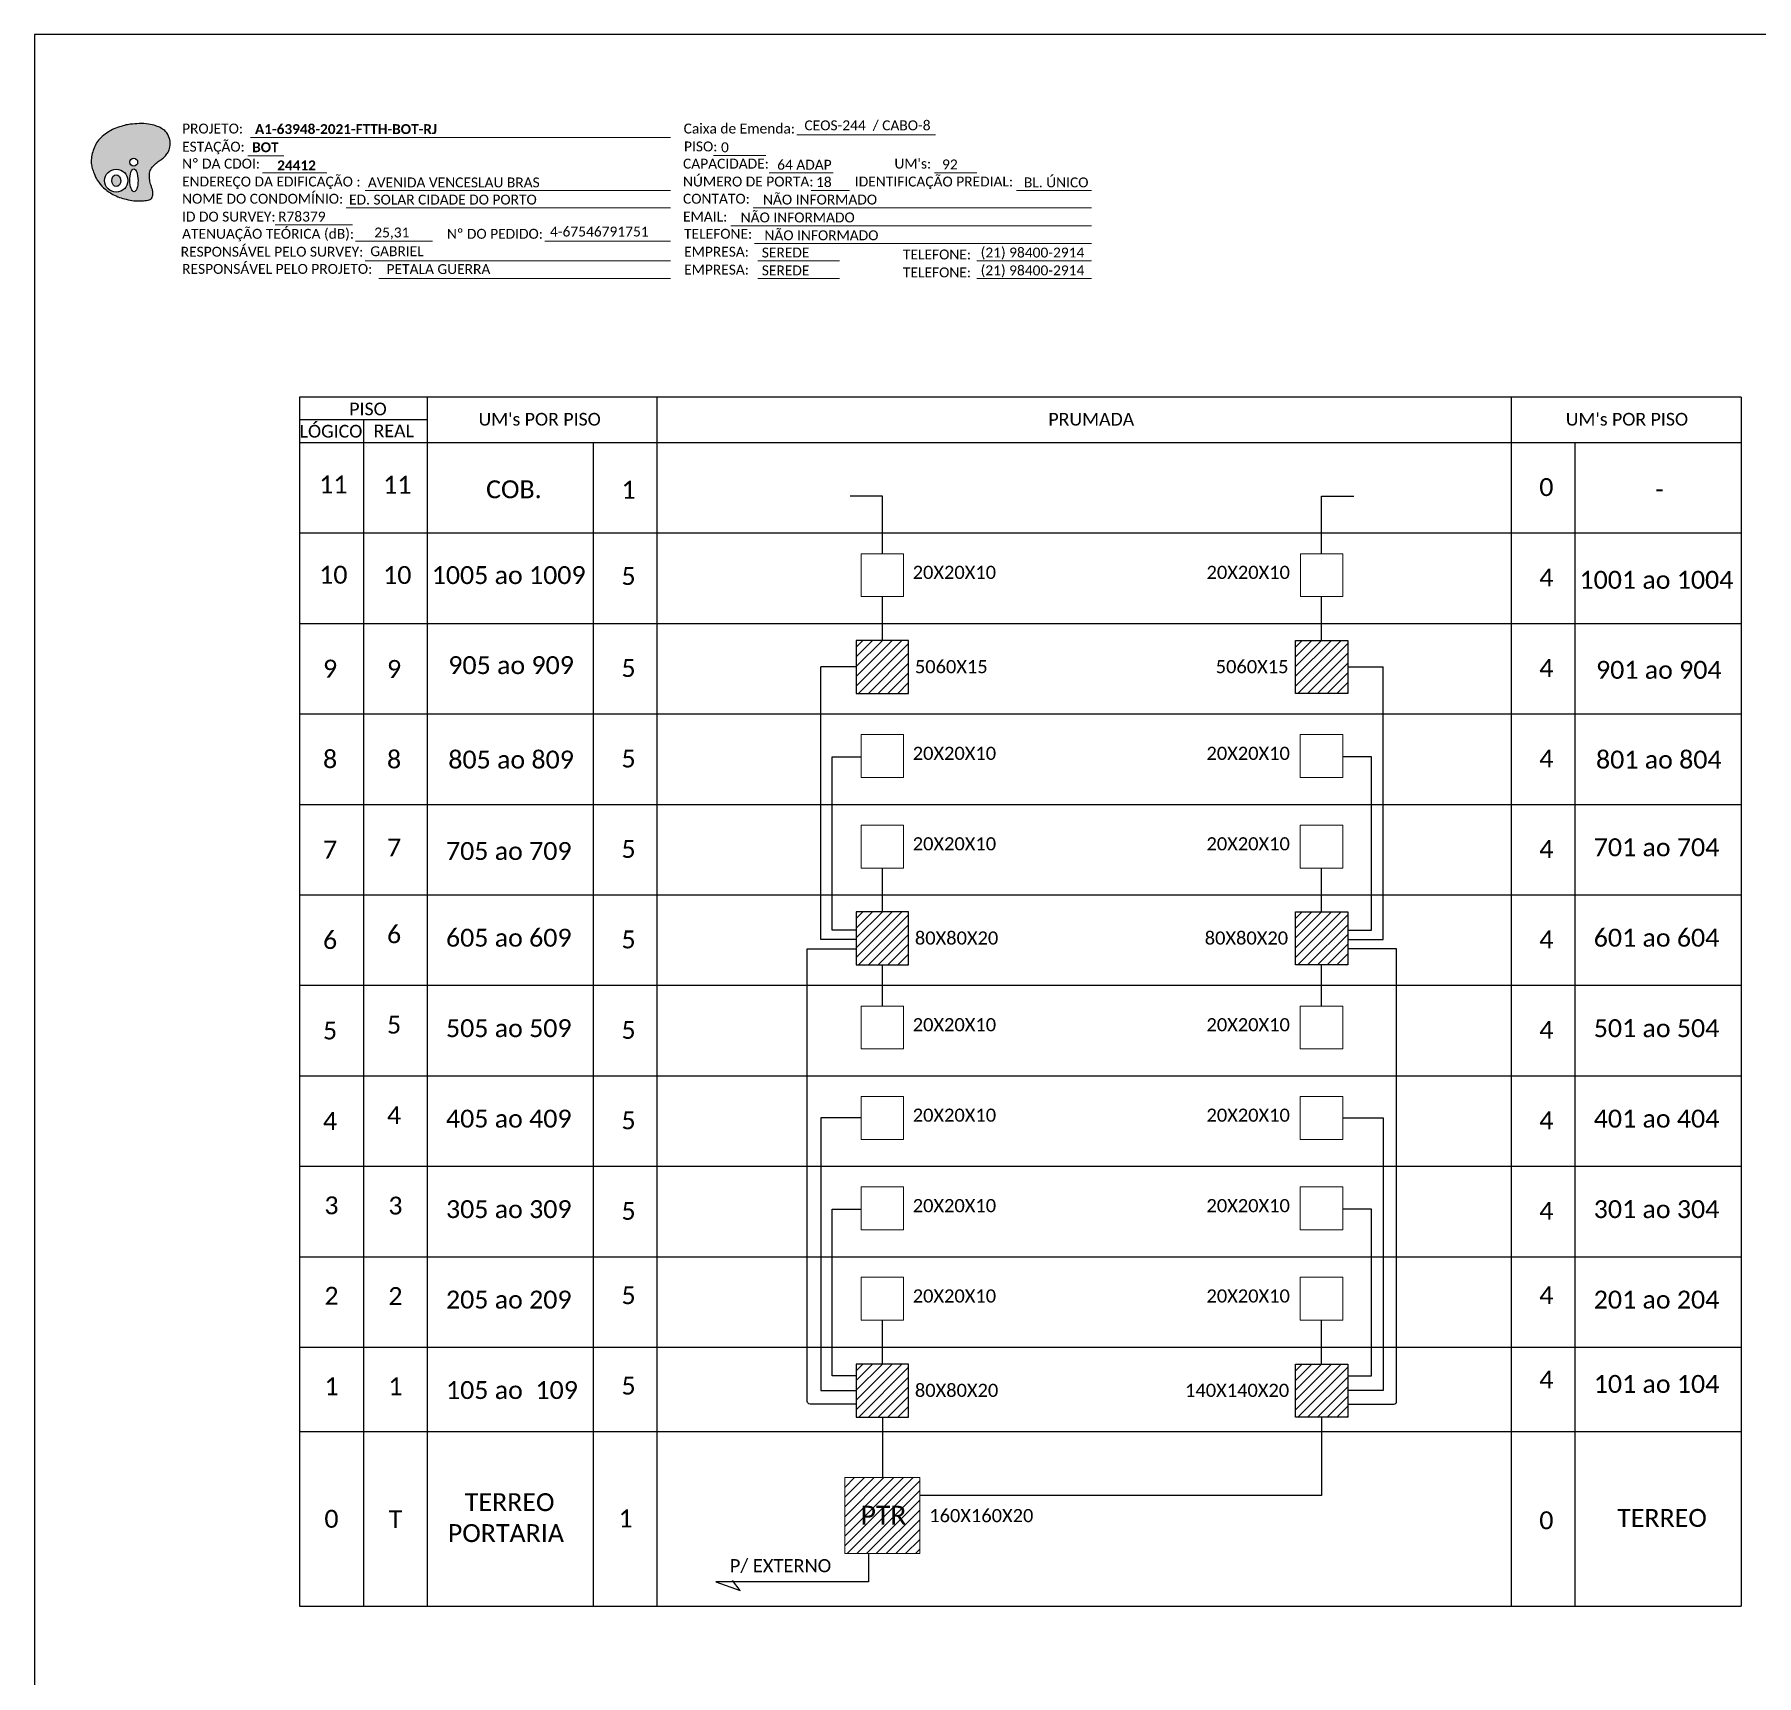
# Model space of a CAD drawing. Extents: x -4 to 837, y 1 to 595.
# Drawn here: x -3.8 to 307.8, y 298.3 to 595.3 of the extents above; entities that cross this region are included whole.
import ezdxf
from ezdxf.enums import TextEntityAlignment as Align

# ---------------------------------------------------------------- set-up
doc = ezdxf.new("R2010")
doc.units = 0
doc.styles.add('WMF-Calibri0', font='calibri.ttf')
doc.styles.add('WMF-Calibri1', font='calibrib.ttf')

# ---------------------------------------------------------------- blocks, each defined once
blk = doc.blocks.new('OI')
h = blk.add_hatch(color=40)
edge = h.paths.add_edge_path()
edge.add_spline(control_points=[(4.35, -0.67), (3.92, -0.99), (3.26, -1.5), (2.81, -2.59), (2.9, -3.5), (3.06, -4.27), (3.31, -4.85), (3.37, -5.39), (3.4, -5.88), (3.2, -6.4), (2.54, -6.61), (1.65, -6.63), (0.55, -6.67), (-0.56, -6.42), (-1.61, -6.14), (-2.77, -5.61), (-3.92, -4.77), (-4.89, -3.7), (-5.34, -2.65), (-5.6, -1.94), (-5.85, -0.96), (-5.71, 0.47), (-5.1, 2.02), (-4.14, 3.02), (-3.3, 3.61), (-2.37, 4.16), (-1.36, 4.44), (-0.56, 4.7), (0.79, 4.85), (2.24, 4.97), (3.79, 4.57), (4.67, 4.21), (5.44, 3.65), (5.76, 2.99), (6.03, 2.21), (6.01, 1.46), (5.72, 0.64), (5.31, 0.08), (4.88, -0.38), (4.51, -0.55), (4.35, -0.67)], knot_values=[0, 0, 0, 0, 1.60434, 2.417191, 3.427595, 4.282808, 4.776746, 5.304182, 5.888771, 6.258406, 6.858137, 7.79129, 8.986195, 10.124242, 11.187857, 12.242908, 13.953784, 15.414161, 16.515391, 17.349188, 17.675853, 19.552021, 21.515531, 22.568638, 23.63245, 24.621084, 25.782718, 26.745347, 27.142653, 29.870543, 31.004649, 31.921532, 32.709589, 33.801391, 34.042471, 35.192333, 35.971461, 36.628871, 37.254359, 37.836911, 37.836911, 37.836911, 37.836911], degree=3, periodic=0)
h.paths.add_polyline_path([(1.13, -0.87, -1), (-0.04, -0.87, -1)], flags=16)
edge = h.paths.add_edge_path(flags=16)
edge.add_ellipse((0.56, -3.59), major_axis=(-0.02, 1.71), ratio=0.361305, start_angle=0, end_angle=360)
h.paths.add_polyline_path([(-0.36, -3.62, -1), (-3.8, -3.62, -1)], flags=16)
edge = h.paths.add_edge_path(flags=0)
edge.add_ellipse((-2.08, -3.62), major_axis=(0, 0.885), ratio=0.758294, start_angle=0, end_angle=360)
at = {"color": 40}
for centre, radius in [((-2.08, -3.62), 1.72), ((0.54, -0.87), 0.587)]:
    blk.add_circle(centre, radius, dxfattribs=at)
blk.add_ellipse((0.56, -3.59), major_axis=(-0.02, 1.71), ratio=0.361305, dxfattribs=at)
blk.add_ellipse((-2.08, -3.62), major_axis=(0, 0.885), ratio=0.758294, start_param=-3.141592653589792, end_param=3.141592653589792, dxfattribs=at)
at = {"color": 40, "start_tangent": (-0.800898, -0.598801), "end_tangent": (-0.800898, -0.598801)}
blk.add_spline([(4.35, -0.67), (3.2, -1.78), (2.9, -2.54), (2.92, -3.55), (3.12, -4.38), (3.28, -4.85), (3.37, -5.37), (3.35, -5.95), (3.2, -6.29), (2.66, -6.55), (1.73, -6.63), (0.54, -6.62), (-0.58, -6.41), (-1.6, -6.11), (-2.56, -5.67), (-3.95, -4.67), (-4.89, -3.56), (-5.37, -2.56), (-5.64, -1.78), (-5.72, -1.46), (-5.63, 0.42), (-4.84, 2.22), (-4.13, 2.99), (-3.27, 3.62), (-2.4, 4.09), (-1.3, 4.47), (-0.37, 4.72), (0.02, 4.77), (2.75, 4.8), (3.85, 4.53), (4.69, 4.16), (5.31, 3.68), (5.85, 2.73), (5.93, 2.5), (5.94, 1.35), (5.67, 0.62), (5.29, 0.08), (4.84, -0.36), (4.35, -0.67)], degree=3, dxfattribs=at)

msp = doc.modelspace()

# ---------------------------------------------------------------- hatches: boundary and pattern name
h = msp.add_hatch()
h.set_pattern_fill('ANSI31', color=1, scale=10, style=0)
h.set_pattern_definition([(45, (-470.867, 87.8805), (-0.8838835, 0.8838835), [])])
h.paths.add_polyline_path([(154.32, 485.6), (144.85, 485.6), (144.85, 476), (154.32, 476)])
h.paths.add_polyline_path([(152.63, 476.2), (152.63, 476.2), (152.63, 481.35), (152.63, 481.35)], flags=24)
h = msp.add_hatch()
h.set_pattern_fill('ANSI31', color=1, scale=10, style=0)
h.set_pattern_definition([(45, (-391.4034, 87.8805), (-0.8838835, 0.8838835), [])])
h.paths.add_polyline_path([(233.79, 485.6), (224.32, 485.6), (224.32, 476), (233.79, 476)])
h.paths.add_polyline_path([(232.1, 476.2), (232.1, 476.2), (232.1, 481.35), (232.1, 481.35)], flags=24)
h = msp.add_hatch()
h.set_pattern_fill('ANSI31', color=1, scale=10, style=0)
h.set_pattern_definition([(45, (-470.867, 38.7649), (-0.8838835, 0.8838835), [])])
h.paths.add_polyline_path([(154.32, 436.49), (144.85, 436.49), (144.85, 426.88), (154.32, 426.88)])
h.paths.add_polyline_path([(152.63, 427.08), (152.63, 427.08), (152.63, 432.23), (152.63, 432.23)], flags=24)
h = msp.add_hatch()
h.set_pattern_fill('ANSI31', color=1, scale=10, style=0)
h.set_pattern_definition([(45, (-391.4034, 38.7649), (-0.8838835, 0.8838835), [])])
h.paths.add_polyline_path([(233.79, 436.49), (224.32, 436.49), (224.32, 426.88), (233.79, 426.88)])
h.paths.add_polyline_path([(232.1, 427.08), (232.1, 427.08), (232.1, 432.23), (232.1, 432.23)], flags=24)
h = msp.add_hatch()
h.set_pattern_fill('ANSI31', color=1, scale=10, style=0)
h.set_pattern_definition([(45, (-470.867, -43.0945), (-0.8838835, 0.8838835), [])])
h.paths.add_polyline_path([(154.32, 354.63), (144.85, 354.63), (144.85, 345.03), (154.32, 345.03)])
h.paths.add_polyline_path([(152.63, 345.22), (152.63, 345.22), (152.63, 350.37), (152.63, 350.37)], flags=24)
h = msp.add_hatch()
h.set_pattern_fill('ANSI31', color=1, scale=10, style=0)
h.set_pattern_definition([(45, (-391.4034, -43.0945), (-0.8838835, 0.8838835), [])])
h.paths.add_polyline_path([(233.79, 354.63), (224.32, 354.63), (224.32, 345.03), (233.79, 345.03)])
h.paths.add_polyline_path([(232.1, 345.22), (232.1, 345.22), (232.1, 350.37), (232.1, 350.37)], flags=24)
h = msp.add_hatch()
h.set_pattern_fill('ANSI31', color=1, scale=10, style=0)
h.set_pattern_definition([(45, (-468.8171, -63.6341), (-0.8838835, 0.8838835), [])])
h.paths.add_polyline_path([(142.8, 320.33), (156.37, 320.33), (156.37, 334.09), (142.8, 334.09)])
h.paths.add_polyline_path([(144.81, 324.68), (154.89, 324.68), (154.89, 329.83), (144.81, 329.83)], flags=24)

# ---------------------------------------------------------------- linework, layer by layer
for p, q in [((837.17, 595.26), (-3.83, 595.26)), ((-3.83, 595.26), (-3.83, 1.26))]:
    msp.add_line(p, q)
at = {"color": 3}
for p, q in [((149.59, 485.6), (149.59, 493.52)), ((229.05, 485.6), (229.05, 493.52)), ((149.61, 419.43), (149.61, 426.88)), ((229.03, 419.43), (229.03, 426.88))]:
    msp.add_line(p, q, dxfattribs=at)
at = {"color": 7, "lineweight": 0}
for points in [[(35.28, 576.58), (111.25, 576.58)], [(134.09, 577.07), (159.22, 577.07)], [(119.05, 573.34), (128.53, 573.34)], [(34.76, 573.3), (41.31, 573.3)], [(37.42, 570.23), (49.06, 570.23)], [(129.1, 570.23), (140.71, 570.23)], [(159.04, 570.23), (166.7, 570.23)], [(55.99, 566.99), (111.25, 566.99)], [(136.68, 566.99), (143.62, 566.99)], [(173.85, 566.99), (187.41, 566.99)], [(52.58, 563.88), (111.25, 563.88)], [(126.21, 563.88), (187.44, 563.88)], [(39.74, 560.82), (53.69, 560.82)], [(54.28, 557.85), (68.22, 557.85)], [(88.51, 557.85), (111.27, 557.85)], [(122.17, 560.64), (187.44, 560.64)], [(126.46, 557.41), (187.44, 557.41)], [(55.99, 554.29), (111.25, 554.29)], [(127.07, 554.29), (141.86, 554.29)], [(166.67, 554.29), (187.44, 554.29)], [(58.48, 551.06), (111.25, 551.06)], [(127.07, 551.06), (141.86, 551.06)], [(166.67, 551.06), (187.44, 551.06)]]:
    msp.add_lwpolyline(points, dxfattribs=at)
at = {"color": 0}
for points in [[(304.95, 529.64), (44.12, 529.64)], [(67.27, 525.52), (44.12, 525.52)]]:
    msp.add_lwpolyline(points, dxfattribs=at)
for points in [[(44.12, 529.64), (44.12, 310.8)], [(67.27, 310.8), (67.27, 529.64)], [(108.86, 310.8), (108.86, 529.64)], [(263.36, 529.64), (263.36, 310.8)], [(304.95, 529.64), (304.95, 310.8)], [(55.69, 525.52), (55.69, 310.8)], [(44.12, 521.41), (304.95, 521.41)], [(97.28, 521.41), (97.28, 310.8)], [(274.93, 310.8), (274.93, 521.41)], [(44.12, 505.04), (304.95, 505.04)], [(44.12, 488.67), (304.95, 488.67)], [(44.12, 472.3), (304.95, 472.3)], [(44.12, 455.92), (304.95, 455.92)], [(44.12, 439.55), (304.95, 439.55)], [(44.12, 423.18), (304.95, 423.18)], [(44.12, 406.81), (304.95, 406.81)], [(44.12, 390.44), (304.95, 390.44)], [(44.12, 374.06), (304.95, 374.06)], [(44.12, 357.69), (304.95, 357.69)], [(44.12, 342.43), (304.95, 342.43)], [(44.12, 310.8), (304.95, 310.8)]]:
    msp.add_lwpolyline(points)
at = {"color": 3}
for points in [[(149.59, 501.29), (149.59, 511.7), (143.74, 511.7)], [(229.05, 501.29), (229.05, 511.7), (234.9, 511.7)], [(144.85, 480.8), (138.46, 480.8)], [(144.85, 431.47), (138.46, 431.47), (138.46, 480.8)], [(233.79, 480.8), (240.18, 480.8)], [(233.79, 431.47), (240.18, 431.47), (240.18, 480.8)], [(144.85, 433.18), (140.53, 433.18), (140.53, 464.54), (145.76, 464.54)], [(233.79, 433.18), (238.11, 433.18), (238.11, 464.54), (232.88, 464.54)], [(149.59, 436.49), (149.59, 444.4)], [(229.05, 436.49), (229.05, 444.4)], [(145.76, 399.17), (138.47, 399.17), (138.47, 349.83), (144.85, 349.83)], [(232.88, 399.17), (240.17, 399.17), (240.17, 349.83), (233.79, 349.83)], [(144.85, 352.51), (140.53, 352.51), (140.53, 382.68), (145.76, 382.68)], [(233.79, 352.51), (238.11, 352.51), (238.11, 382.68), (232.88, 382.68)], [(149.59, 354.63), (149.59, 362.57)], [(229.05, 354.63), (229.05, 362.57)], [(149.59, 345.03), (149.59, 334.09)], [(229.05, 345.03), (229.05, 330.82), (156.37, 330.82)]]:
    msp.add_lwpolyline(points, dxfattribs=at)
at = {"lineweight": 0}
for points in [[(153.42, 501.29), (145.76, 501.29), (145.76, 493.52), (153.42, 493.52)], [(225.22, 501.29), (232.88, 501.29), (232.88, 493.52), (225.22, 493.52)], [(153.43, 468.54), (145.76, 468.54), (145.76, 460.78), (153.43, 460.78)], [(225.21, 468.54), (232.88, 468.54), (232.88, 460.78), (225.21, 460.78)], [(153.43, 452.17), (145.76, 452.17), (145.76, 444.4), (153.43, 444.4)], [(225.21, 452.17), (232.88, 452.17), (232.88, 444.4), (225.21, 444.4)], [(153.43, 419.43), (145.76, 419.43), (145.76, 411.66), (153.43, 411.66)], [(225.21, 419.43), (232.88, 419.43), (232.88, 411.66), (225.21, 411.66)], [(153.43, 403.06), (145.76, 403.06), (145.76, 395.29), (153.43, 395.29)], [(225.21, 403.06), (232.88, 403.06), (232.88, 395.29), (225.21, 395.29)], [(153.43, 386.69), (145.76, 386.69), (145.76, 378.92), (153.43, 378.92)], [(225.21, 386.69), (232.88, 386.69), (232.88, 378.92), (225.21, 378.92)], [(153.43, 370.34), (145.76, 370.34), (145.76, 362.57), (153.43, 362.57)], [(225.21, 370.34), (232.88, 370.34), (232.88, 362.57), (225.21, 362.57)]]:
    msp.add_lwpolyline(points, close=True, dxfattribs=at)
at = {"color": 1}
for points in [[(154.32, 485.6), (144.85, 485.6), (144.85, 476), (154.32, 476)], [(224.32, 485.6), (233.79, 485.6), (233.79, 476), (224.32, 476)], [(154.32, 436.49), (144.85, 436.49), (144.85, 426.88), (154.32, 426.88)], [(224.32, 436.49), (233.79, 436.49), (233.79, 426.88), (224.32, 426.88)], [(154.32, 354.63), (144.85, 354.63), (144.85, 345.03), (154.32, 345.03)], [(224.32, 354.63), (233.79, 354.63), (233.79, 345.03), (224.32, 345.03)]]:
    msp.add_lwpolyline(points, close=True, dxfattribs=at)
at = {"color": 3}
for points in [[(144.85, 347.38), (136.5, 347.38, -0.414214), (136, 347.88), (136, 429.78), (144.85, 429.78)], [(233.79, 347.38), (242.14, 347.38, 0.414214), (242.64, 347.88), (242.64, 429.78), (233.79, 429.78)]]:
    msp.add_lwpolyline(points, format="xyb", dxfattribs=at)
at = {"color": 1, "lineweight": 0}
msp.add_lwpolyline([(142.8, 334.09), (156.37, 334.09), (156.37, 320.33), (142.8, 320.33)], close=True, dxfattribs=at)
at = {"color": 1}
for points in [[(147.08, 320.33), (147.08, 315.22), (119.45, 315.22)], [(119.45, 315.22), (123.86, 313.63)], [(123.86, 313.63), (122.46, 315.46)]]:
    msp.add_lwpolyline(points, dxfattribs=at)

# ---------------------------------------------------------------- block references
at = {"color": 7, "xscale": 1.213923925163967, "yscale": 1.213923925163967, "zscale": 1.213923925163967, "rotation": 0.1532896023949059}
msp.add_blockref('OI', (13.47, 573.2), dxfattribs=at)

# ---------------------------------------------------------------- texts
at = {"color": 7}
for s, height, style, p in [('CEOS-244  / CABO-8', 1.7927, 'WMF-Calibri0', (135.49, 577.91)), ('A1-63948-2021-FTTH-BOT-RJ', 1.7927, 'WMF-Calibri1', (36.07, 577.23)), ('BOT', 1.793, 'WMF-Calibri1', (35.56, 573.95)), ('0', 1.79, 'WMF-Calibri0', (120.4, 573.94)), ('  64 ADAP', 1.793, 'WMF-Calibri0', (129.29, 570.78)), ('92', 1.793, 'WMF-Calibri0', (160.39, 570.83)), ('AVENIDA VENCESLAU BRAS', 1.7927, 'WMF-Calibri0', (56.5, 567.58)), ('18', 1.793, 'WMF-Calibri0', (137.58, 567.64)), ('BL. ÚNICO', 1.793, 'WMF-Calibri0', (175.2, 567.59)), ('ED. SOLAR CIDADE DO PORTO', 1.7927, 'WMF-Calibri0', (53.09, 564.47)), ('NÃO INFORMADO', 1.7927, 'WMF-Calibri0', (127.99, 564.48)), ('R78379', 1.793, 'WMF-Calibri0', (40.25, 561.4)), ('NÃO INFORMADO', 1.7927, 'WMF-Calibri0', (123.95, 561.24)), ('25,31', 1.793, 'WMF-Calibri0', (57.65, 558.52)), ('4-67546791751', 1.7927, 'WMF-Calibri0', (89.45, 558.69)), ('NÃO INFORMADO', 1.7927, 'WMF-Calibri0', (128.24, 558.01)), ('GABRIEL', 1.793, 'WMF-Calibri0', (56.94, 555.13)), ('SEREDE', 1.793, 'WMF-Calibri0', (127.77, 554.89)), ('(21) 98400-2914', 1.7927, 'WMF-Calibri0', (167.37, 554.89)), ('PETALA GUERRA', 1.7927, 'WMF-Calibri0', (59.88, 551.9)), ('SEREDE', 1.793, 'WMF-Calibri0', (127.77, 551.66)), ('(21) 98400-2914', 1.7927, 'WMF-Calibri0', (167.37, 551.66)), ('COB.', 3.24, 'WMF-Calibri0', (77.89, 511.32)), ('-', 3.24, 'WMF-Calibri0', (289.42, 511.32)), ('1005 ao 1009', 3.24, 'WMF-Calibri0', (68.05, 495.79)), ('20X20X10', 2.373, 'WMF-Calibri0', (155.07, 496.72)), ('20X20X10', 2.373, 'WMF-Calibri0', (208.24, 496.72)), ('1001 ao 1004', 3.24, 'WMF-Calibri0', (275.72, 494.94)), ('905 ao 909', 3.24, 'WMF-Calibri0', (71.05, 479.5)), ('5060X15', 2.373, 'WMF-Calibri0', (155.47, 479.66)), ('5060X15', 2.373, 'WMF-Calibri0', (209.9, 479.66)), ('901 ao 904', 3.24, 'WMF-Calibri0', (278.71, 478.65)), ('805 ao 809', 3.24, 'WMF-Calibri0', (71.05, 462.41)), ('20X20X10', 2.373, 'WMF-Calibri0', (155.08, 463.97)), ('20X20X10', 2.373, 'WMF-Calibri0', (208.23, 463.97)), ('801 ao 804', 3.24, 'WMF-Calibri0', (278.71, 462.41)), ('705 ao 709', 3.24, 'WMF-Calibri0', (70.63, 445.86)), ('20X20X10', 2.373, 'WMF-Calibri0', (155.08, 447.6)), ('20X20X10', 2.373, 'WMF-Calibri0', (208.23, 447.6)), ('701 ao 704', 3.24, 'WMF-Calibri0', (278.3, 446.54)), ('605 ao 609', 3.24, 'WMF-Calibri0', (70.63, 430.17)), ('601 ao 604', 3.24, 'WMF-Calibri0', (278.3, 430.17)), ('80X80X20', 2.373, 'WMF-Calibri0', (155.47, 430.55)), ('80X80X20', 2.373, 'WMF-Calibri0', (207.91, 430.55)), ('505 ao 509', 3.24, 'WMF-Calibri0', (70.63, 413.8)), ('20X20X10', 2.373, 'WMF-Calibri0', (155.08, 414.86)), ('20X20X10', 2.373, 'WMF-Calibri0', (208.23, 414.86)), ('501 ao 504', 3.24, 'WMF-Calibri0', (278.3, 413.8)), ('405 ao 409', 3.24, 'WMF-Calibri0', (70.63, 397.43)), ('20X20X10', 2.373, 'WMF-Calibri0', (155.08, 398.49)), ('20X20X10', 2.373, 'WMF-Calibri0', (208.23, 398.49)), ('401 ao 404', 3.24, 'WMF-Calibri0', (278.3, 397.43)), ('305 ao 309', 3.24, 'WMF-Calibri0', (70.63, 381.05)), ('20X20X10', 2.373, 'WMF-Calibri0', (155.08, 382.12)), ('20X20X10', 2.373, 'WMF-Calibri0', (208.23, 382.12)), ('301 ao 304', 3.24, 'WMF-Calibri0', (278.3, 381.05)), ('205 ao 209', 3.24, 'WMF-Calibri0', (70.63, 364.68)), ('20X20X10', 2.373, 'WMF-Calibri0', (155.08, 365.77)), ('20X20X10', 2.373, 'WMF-Calibri0', (208.23, 365.77)), ('201 ao 204', 3.24, 'WMF-Calibri0', (278.3, 364.68)), ('101 ao 104', 3.24, 'WMF-Calibri0', (278.3, 349.42)), ('105 ao  109', 3.24, 'WMF-Calibri0', (70.63, 348.31)), ('80X80X20', 2.373, 'WMF-Calibri0', (155.47, 348.69)), ('140X140X20', 2.373, 'WMF-Calibri0', (204.35, 348.69)), ('TERREO', 3.24, 'WMF-Calibri0', (74.04, 328.02)), ('PTR', 3.433, 'WMF-Calibri0', (145.66, 325.56)), ('160X160X20', 2.373, 'WMF-Calibri0', (158.07, 326.02)), ('TERREO', 3.24, 'WMF-Calibri0', (282.54, 325.17)), ('PORTARIA', 3.24, 'WMF-Calibri0', (70.97, 322.42)), ('P/ EXTERNO', 2.373, 'WMF-Calibri0', (121.98, 316.96))]:
    msp.add_text(s, height=height, dxfattribs=dict(at, style=style)).set_placement(p)
at = {"color": 7, "lineweight": 0, "style": 'WMF-Calibri0'}
for s, height, p in [('PROJETO:', 1.793, (22.88, 577.33)), ('Caixa de Emenda:', 1.7927, (113.63, 577.33)), ('ESTAÇÃO:', 1.793, (22.88, 574.05)), ('PISO:', 1.793, (113.7, 574.09)), ('Nº DA CDOI:', 1.7927, (22.88, 570.98)), ('CAPACIDADE:', 1.7927, (113.52, 570.98)), ("UM's:", 1.793, (151.77, 570.98)), ('ENDEREÇO DA EDIFICAÇÃO :', 1.7927, (22.88, 567.74)), ('NÚMERO DE PORTA:', 1.7927, (113.52, 567.74)), ('IDENTIFICAÇÃO PREDIAL:', 1.7927, (144.61, 567.74)), ('NOME DO CONDOMÍNIO:', 1.7927, (22.88, 564.63)), ('CONTATO:', 1.793, (113.52, 564.63)), ('ID DO SURVEY:', 1.7927, (22.88, 561.39)), ('EMAIL:', 1.793, (113.52, 561.39)), ('ATENUAÇÃO TEÓRICA (dB):', 1.7927, (22.88, 558.28)), ('Nº DO PEDIDO:', 1.7927, (70.8, 558.28)), ('TELEFONE:', 1.793, (113.71, 558.28)), ('RESPONSÁVEL PELO SURVEY:', 1.7927, (22.63, 555.04)), ('EMPRESA:', 1.793, (113.71, 555.04)), ('TELEFONE:', 1.793, (153.31, 554.54)), ('RESPONSÁVEL PELO PROJETO:', 1.7927, (22.88, 551.93)), ('EMPRESA:', 1.793, (113.71, 551.8)), ('TELEFONE:', 1.793, (153.31, 551.3))]:
    msp.add_text(s, height=height, dxfattribs=at).set_placement(p)
at = {"color": 7, "style": 'WMF-Calibri1'}
msp.add_text('24412', height=1.793, dxfattribs=at).set_placement((43.59, 570.67), align=Align.CENTER)
at = {"color": 0, "style": 'WMF-Calibri0'}
for s, p in [('     PISO', (49.08, 526.33)), ("UM's POR PISO", (76.51, 524.47)), ('PRUMADA', (179.63, 524.47)), ("UM's POR PISO", (273.24, 524.47)), ('  LÓGICO', (42.54, 522.3)), ('    REAL', (54.3, 522.36))]:
    msp.add_text(s, height=2.3, dxfattribs=at).set_placement(p)
at = {"color": 7, "style": 'WMF-Calibri0'}
for s, p in [('11', (50.25, 513.81)), ('11', (61.82, 513.76)), ('10', (50.25, 497.48)), ('10', (61.82, 497.43))]:
    msp.add_text(s, height=3.24, dxfattribs=at).set_placement(p, align=Align.MIDDLE_CENTER)
for tag, flags, p in [('1', 4, (103.66, 512.87)), ('0', 4, (269.73, 513.34)), ('5', 4, (103.66, 497.25)), ('4', 4, (269.73, 496.97)), ('9', 4, (49.66, 480.49)), ('9', 4, (61.24, 480.43)), ('5', 4, (103.66, 480.6)), ('4', 4, (269.73, 480.6)), ('8', 4, (49.66, 464.11)), ('8', 4, (61.24, 464.06)), ('5', 4, (103.66, 464.22)), ('4', 4, (269.73, 464.22)), ('7', 4, (49.66, 447.74)), ('7', 4, (61.24, 448.11)), ('5', 4, (103.66, 447.85)), ('4', 4, (269.73, 447.85)), ('6', 4, (49.66, 431.37)), ('6', 4, (61.24, 432.42)), ('5', 4, (103.66, 431.48)), ('4', 4, (269.73, 431.48)), ('5', 4, (61.24, 416.05)), ('5', 4, (49.66, 415)), ('5', 4, (103.66, 415.11)), ('4', 4, (269.73, 415.11)), ('4', 4, (49.66, 398.63)), ('4', 4, (61.24, 399.68)), ('5', 4, (103.66, 398.74)), ('4', 4, (269.73, 398.74)), ('3', 4, (49.91, 383.36)), ('3', 4, (61.48, 383.31)), ('5', 4, (103.66, 382.36)), ('4', 4, (269.73, 382.36)), ('2', 4, (49.91, 366.99)), ('2', 4, (61.48, 366.94)), ('5', 4, (103.66, 367.1)), ('4', 4, (269.73, 367.1)), ('1', 4, (49.91, 350.62)), ('1', 4, (61.48, 350.62)), ('5', 4, (103.66, 350.73)), ('4', 4, (269.73, 351.84)), ('0', 4, (49.91, 326.63)), ('T', 12, (61.48, 326.56)), ('1', 4, (103.14, 326.71)), ('0', 4, (269.73, 326.36))]:
    msp.add_attdef(tag, text='XX', height=3.24, dxfattribs=dict(at, flags=flags)).set_placement(p, align=Align.MIDDLE_CENTER)

doc.saveas('drawing.dxf')
